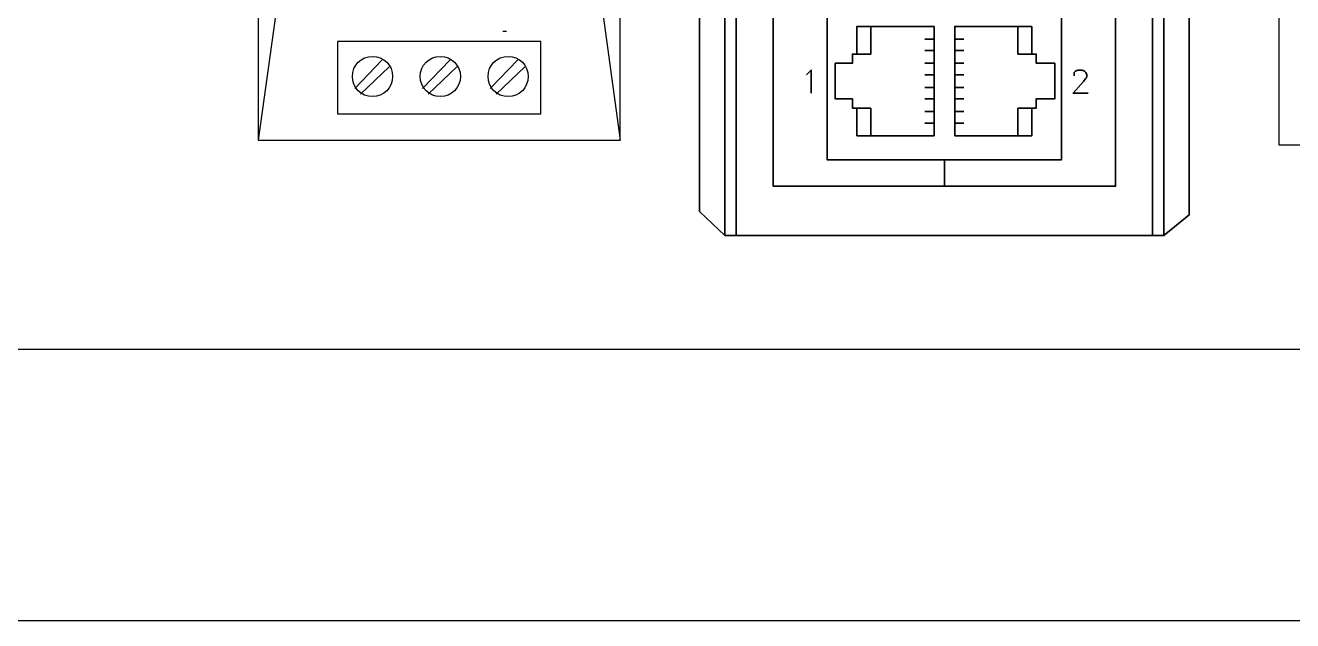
# Model space of a CAD drawing. Header units: feet. Extents: x -159 to 1687, y -48 to 1556.
# Drawn here: x 544.2516 to 544.711, y 1044.1565 to 1044.3723 of the extents above; entities that cross this region are included whole.
import ezdxf

# ---------------------------------------------------------------- set-up
doc = ezdxf.new("R2010")
doc.units = ezdxf.units.FT
doc.header["$MEASUREMENT"] = 0
doc.layers.add('PDF_0', color=7, linetype='Continuous')
doc.layers.add('PDF_Cajetín', color=7, linetype='Continuous')

msp = doc.modelspace()

# ---------------------------------------------------------------- linework, layer by layer
at = {"layer": 'PDF_0', "lineweight": 25}
for points in [[(544.44973, 1044.4586), (544.46724, 1044.74069), (544.33598, 1044.74069), (544.33598, 1044.33067), (544.46724, 1044.33067), (544.46724, 1044.74069)], [(544.33931, 1044.74069), (544.3539, 1044.45901), (544.44973, 1044.45901), (544.46724, 1044.33067)], [(544.3539, 1044.45901), (544.33598, 1044.33067)], [(544.42473, 1044.37026), (544.42598, 1044.37026)], [(544.37098, 1044.34942), (544.38098, 1044.35984)], [(544.37306, 1044.34734), (544.38348, 1044.35734)], [(544.39557, 1044.34942), (544.40557, 1044.35984)], [(544.39765, 1044.34734), (544.40807, 1044.35734)], [(544.42015, 1044.34942), (544.43015, 1044.35984)], [(544.42223, 1044.34734), (544.43265, 1044.35734)], [(545.00059, 1044.25484), (543.72095, 1044.25484)], [(543.72095, 1044.1565), (545.00059, 1044.1565)]]:
    msp.add_lwpolyline(points, dxfattribs=at)
for points in [[(544.706, 1044.70611), (544.706, 1044.32901), (544.87017, 1044.32901), (544.87017, 1044.70611)], [(544.36473, 1044.36651), (544.36473, 1044.34026), (544.43848, 1044.34026), (544.43848, 1044.36651)]]:
    msp.add_lwpolyline(points, close=True, dxfattribs=at)
for centre in [(544.37744, 1044.3538), (544.40202, 1044.3538), (544.42661, 1044.3538)]:
    msp.add_circle(centre, 0.00729, dxfattribs=at)
at = {"layer": 'PDF_Cajetín', "lineweight": 35}
for points in [[(544.50515, 1044.73903), (544.49599, 1044.73028), (544.49599, 1044.30484), (544.50515, 1044.29609)], [(544.50932, 1044.73903), (544.50932, 1044.29609)], [(544.66016, 1044.29609), (544.66016, 1044.73903)], [(544.66433, 1044.29609), (544.6735, 1044.30359), (544.6735, 1044.73153), (544.66433, 1044.73903)], [(544.55307, 1044.36192), (544.55307, 1044.37193), (544.58099, 1044.37193)], [(544.55807, 1044.37193), (544.55807, 1044.36192)], [(544.58099, 1044.33234), (544.58099, 1044.37193)], [(544.61641, 1044.33234), (544.58849, 1044.33234), (544.58849, 1044.37193), (544.61641, 1044.37193)], [(544.61141, 1044.37193), (544.61141, 1044.36192)], [(544.61641, 1044.36192), (544.61641, 1044.37193)], [(544.58099, 1044.36734), (544.57766, 1044.36734)], [(544.58849, 1044.36734), (544.59182, 1044.36734)], [(544.55807, 1044.36192), (544.55141, 1044.36192), (544.55141, 1044.35859), (544.54516, 1044.35859), (544.54516, 1044.34567), (544.55141, 1044.34567), (544.55141, 1044.34234), (544.55807, 1044.34234)], [(544.58099, 1044.36317), (544.57766, 1044.36317)], [(544.58849, 1044.36317), (544.59182, 1044.36317)], [(544.61141, 1044.36192), (544.61808, 1044.36192), (544.61808, 1044.35859), (544.62474, 1044.35859), (544.62474, 1044.34567), (544.61808, 1044.34567), (544.61808, 1044.34234), (544.61141, 1044.34234)], [(544.53474, 1044.35442), (544.53641, 1044.35609), (544.53641, 1044.34776)], [(544.58099, 1044.35859), (544.57766, 1044.35859)], [(544.58849, 1044.35859), (544.59182, 1044.35859)], [(544.63183, 1044.35401), (544.63183, 1044.35526), (544.63224, 1044.35567), (544.63308, 1044.35609), (544.63474, 1044.35609), (544.63558, 1044.35567), (544.63599, 1044.35526), (544.63641, 1044.35442), (544.63641, 1044.35359), (544.63599, 1044.35317), (544.63516, 1044.35192), (544.63141, 1044.34776), (544.63683, 1044.34776)], [(544.58099, 1044.35442), (544.57766, 1044.35442)], [(544.58849, 1044.35442), (544.59182, 1044.35442)], [(544.58099, 1044.34984), (544.57766, 1044.34984)], [(544.58849, 1044.34984), (544.59182, 1044.34984)], [(544.58099, 1044.33234), (544.55307, 1044.33234), (544.55307, 1044.34234)], [(544.55807, 1044.34234), (544.55807, 1044.33234)], [(544.58099, 1044.34567), (544.57766, 1044.34567)], [(544.58849, 1044.34567), (544.59182, 1044.34567)], [(544.61141, 1044.34234), (544.61141, 1044.33234)], [(544.61641, 1044.33234), (544.61641, 1044.34234)], [(544.58099, 1044.34109), (544.57766, 1044.34109)], [(544.58099, 1044.33692), (544.57766, 1044.33692)], [(544.58849, 1044.34109), (544.59182, 1044.34109)], [(544.58849, 1044.33692), (544.59182, 1044.33692)], [(544.58474, 1044.32359), (544.58474, 1044.31401)]]:
    msp.add_lwpolyline(points, dxfattribs=at)
for points in [[(544.50515, 1044.29609), (544.66433, 1044.29609), (544.66433, 1044.73903), (544.50515, 1044.73903)], [(544.52265, 1044.31401), (544.64683, 1044.31401), (544.64683, 1044.72152), (544.52265, 1044.72152)], [(544.62724, 1044.37943), (544.62724, 1044.32359), (544.54224, 1044.32359), (544.54224, 1044.37943)]]:
    msp.add_lwpolyline(points, close=True, dxfattribs=at)

doc.saveas('drawing.dxf')
